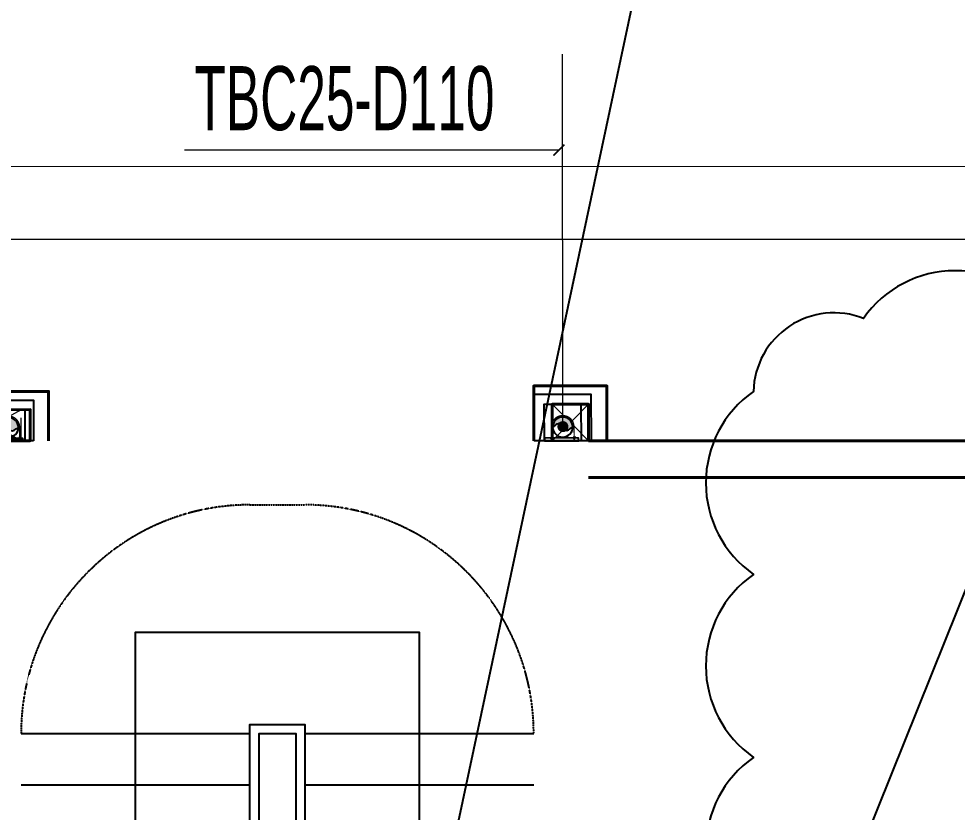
# Model space of a CAD drawing. Header units: millimetres. Extents: x -361340115 to 361596335, y -276742102 to 277032639.
# Drawn here: x 165149 to 170276, y 36136 to 40472 of the extents above; entities that cross this region are included whole.
import ezdxf
from ezdxf.lldxf.tags import DXFTag

# ---------------------------------------------------------------- set-up
doc = ezdxf.new("R2010")
doc.units = ezdxf.units.MM
doc.header["$MEASUREMENT"] = 0
doc.linetypes.add('HIDDEN', pattern=[0.375, 0.25, -0.125])
doc.linetypes.add('Xref_ST_MBDV Cot vach 30.7.2022$0$HIDDEN', pattern=[0.375, 0.25, -0.125])
for name, color, linetype in [('1-CAPLANH', 4, 'Continuous'), ('Hydraulic - Thep V', 9, 'Continuous'), ('NDT text', 231, 'Continuous'), ('Xref_ST_MBDV Cot vach 30.7.2022$0$KT-Net manh', 139, 'Continuous'), ('Xref_ST_MBDV Cot vach 30.7.2022$0$KT-Thay', 7, 'Continuous'), ('ống thông hơi', 31, 'TH')]:
    doc.layers.add(name, color=color, linetype=linetype)
doc.layers.add('A-REVCLOUD', color=7, linetype='Continuous', true_color=0xfa291e)
for name, color, linetype, lineweight in [('AUDIT_I_220808132811-11', 7, 'Continuous', 9), ('KT-Kich thuoc', 159, 'Continuous', 18), ('KT-lomo nuoc', 3, 'HIDDEN', 5), ('KT-Net cat', 1, 'Continuous', 40), ('Text _H2H', 7, 'Continuous', 18)]:
    doc.layers.add(name, color=color, linetype=linetype, lineweight=lineweight)
doc.layers.add('MEP', color=130, linetype='Continuous', plot=False)
doc.styles.add('HBA-DimT', font='ARCHS.SHX', dxfattribs={"width": 0.8})
doc.styles.get("Standard").update_dxf_attribs({"font": 'arial.ttf'})
doc.styles.add('TEXTKT', font='hoatbif.shx', dxfattribs={"width": 0.8})
doc.styles.add('uv-abc', font='uv-abc.shx', dxfattribs={"width": 0.85, "height": 150})
tags = doc.linetypes.add('TH', pattern='A,1143.876301,["TH",Standard,S=466.984787,R=0,X=0,Y=-199.758304],53.151103,-896.638454,1197.027404', length=3290.693262).pattern_tags.tags
tags[4] = DXFTag(74, 10)
doc.dimstyles.new('1-40', dxfattribs={"dimscale": 40, "dimtxt": 5, "dimasz": 1.4, "dimexe": 1.4, "dimexo": 0.5, "dimgap": 0.5, "dimtad": 1, "dimdec": 0, "dimzin": 0, "dimdsep": 46, "dimtxsty": 'TEXTKT', "dimblk": 'ARCHTICK', "dimcen": 1.2, "dimdle": 1.2, "dimclrd": 7, "dimclre": 7, "dimclrt": 7, "dimadec": 0, "dimazin": 0, "dimtfac": 0.04, "dimtdec": 0, "dimtix": 1, "dimtmove": 2, "dimatfit": 3, "dimfxl": 1, "dimtolj": 2, "dimtzin": 0, "dimlwd": 5, "dimlwe": 5, "dimarcsym": 0})
doc.dimstyles.new('HBA_150', dxfattribs={"dimscale": 150, "dimtxt": 2.5, "dimasz": 2, "dimexe": 1, "dimexo": 1, "dimgap": 1, "dimtad": 1, "dimdec": 0, "dimdsep": 46, "dimtxsty": 'HBA-DimT', "dimblk": 'ARCHTICK', "dimcen": 1, "dimdle": 1, "dimclrd": 44, "dimclre": 44, "dimclrt": 256, "dimadec": 1, "dimazin": 2, "dimtfac": 1, "dimtdec": 0, "dimtix": 1, "dimtmove": 1, "dimatfit": 2, "dimldrblk": 'OPEN90', "dimfxl": 4, "dimtolj": 1, "dimtzin": 0, "dimlwd": -1, "dimlwe": -1, "dimarcsym": 0})

# ---------------------------------------------------------------- blocks, each defined once
blk = doc.blocks.new('*U108')
at = {"layer": 'KT-lomo nuoc', "ltscale": 500}
for p, q in [((-294.6, -56.7), (-32.1, 166.9)), ((-326.7, 110.2), (0, 0))]:
    blk.add_line(p, q, dxfattribs=at)
blk.add_lwpolyline([(-294.6, -56.7), (-326.7, 110.2), (-32.1, 166.9), (0, 0)], close=True, dxfattribs=at)
blk = doc.blocks.new('*U109')
at = {"layer": 'KT-lomo nuoc', "ltscale": 500}
for p, q in [((-234.2, 158.6), (0, 0)), ((-196.4, -37.8), (-37.8, 196.4))]:
    blk.add_line(p, q, dxfattribs=at)
blk.add_lwpolyline([(-196.4, -37.8), (-234.2, 158.6), (-37.8, 196.4), (0, 0)], close=True, dxfattribs=at)
blk = doc.blocks.new('A$C0DB07F86')
at = {"layer": 'KT-Net cat', "elevation": 0}
for points in [[(-12300.6, 0.1), (-12300.6, 270.1), (-12900.6, 270), (-12900.6, 0)], [(-9650.6, 0), (-9650.6, 300), (-9250.6, 300), (-9250.6, 0)], [(-12800.6, 0.2), (-12400.6, 0.2), (-12400.6, 170.2), (-12800.6, 170), (-12800.6, 0.2)], [(-9550.6, 0), (-9550.6, 200), (-9350.6, 200), (-9350.6, 0)]]:
    blk.add_lwpolyline(points, dxfattribs=at)
at = {"layer": 'KT-lomo nuoc', "linetype": 'HIDDEN', "xscale": -0.9999999999999997, "rotation": 10.8976534755902}
for name, p in [('*U108', (-12750.6, 0, 0)), ('*U109', (-9550.6, 0, 0))]:
    blk.add_blockref(name, p, dxfattribs=at)
blk = doc.blocks.new('A$C3d8987ab')
at = {"layer": 'A-REVCLOUD', "color": 6, "elevation": -0.1}
blk.add_lwpolyline([(89474.6, -95340.7), (92426.3, -81464.9), (107930, -81464.9)], dxfattribs=at)
at = {"layer": 'A-REVCLOUD', "color": 1, "elevation": 0.2}
blk.add_lwpolyline([(91477.4, -94344.8), (91477.4, -94344.8), (94784.5, -86109.4), (107855.5, -86109.4)], dxfattribs=at)
blk = doc.blocks.new('_ARCHTICK')
at = {"color": 0, "linetype": 'ByBlock', "const_width": 0.15}
blk.add_lwpolyline([(-0.5, -0.5), (0.5, 0.5)], dxfattribs=at)
blk = doc.blocks.new('_Open90')
at = {"color": 0, "linetype": 'ByBlock', "lineweight": -2}
for p, q in [((-0.5, 0.5), (0, 0)), ((0, 0), (-1, 0)), ((0, 0), (-0.5, -0.5))]:
    blk.add_line(p, q, dxfattribs=at)
blk = doc.blocks.new('*U352')
h = blk.add_hatch(color=256)
edge = h.paths.add_edge_path()
edge.add_spline(control_points=[(-55, 0), (-38.9, -12.3), (-7.6, -36.3), (4.2, 39.1), (37.3, 13.6), (55, 0)], knot_values=[0, 0, 0, 0, 58.132459, 112.840763, 176.167011, 176.167011, 176.167011, 176.167011], degree=3, periodic=0)
edge.add_ellipse((0, 0), major_axis=(-38.9, 38.9), ratio=1, start_angle=225.00937, end_angle=315)
edge.add_ellipse((0, 0), major_axis=(-38.9, 38.9), ratio=1, start_angle=315, end_angle=405)
blk.add_circle((0, 0), 55)
blk.add_open_spline([(55, 0), (37.3, 13.6), (4.2, 39.1), (-7.6, -36.3), (-38.9, -12.3), (-55, 0)], degree=3, knots=[0, 0, 0, 0, 63.326248, 118.034553, 176.167011, 176.167011, 176.167011, 176.167011])
at = {"layer": 'Hydraulic - Thep V', "color": 2}
for p, q in [((-66.5, -58.8), (-66, -58.5)), ((-64.1, -61.9), (-64.1, -58.9)), ((-59.1, -61.9), (-59.1, -58.9)), ((-56.7, -58.8), (-57.3, -58.5)), ((56.7, -58.8), (57.2, -58.5)), ((59, -61.9), (59, -58.9)), ((64, -61.9), (64, -58.9)), ((66.4, -58.8), (65.9, -58.5)), ((-66.5, -62), (-66, -62.3)), ((-56.7, -62), (-57.3, -62.3)), ((56.7, -62), (57.2, -62.3)), ((66.4, -62), (65.9, -62.3))]:
    blk.add_line(p, q, dxfattribs=at)
at = {"layer": 'Hydraulic - Thep V', "const_width": 6.72}
blk.add_lwpolyline([(61.5, -79), (61.5, 3.5, 0.40574), (0, 63.2, 0.40574), (-61.6, 3.5), (-61.6, -79)], format="xyb", dxfattribs=at)
at = {"layer": 'Hydraulic - Thep V', "color": 2}
for points in [[(-56.1, -57.5), (-56.1, -58.5), (-67.1, -58.5), (-67.1, -57.5)], [(67, -57.5), (67, -58.5), (56.1, -58.5), (56.1, -57.5)]]:
    blk.add_lwpolyline(points, close=True, dxfattribs=at)
for points in [[(-66.6, -58.9), (-66.6, -61.9)], [(-57.3, -58.5), (-66, -58.5)], [(-56.6, -61.9), (-56.6, -58.9)], [(56.6, -58.9), (56.6, -61.9)], [(65.9, -58.5), (57.2, -58.5)], [(66.5, -61.9), (66.5, -58.9)], [(-57.3, -62.3), (-66, -62.3)], [(-66, -62.3), (-57.3, -62.3)], [(65.9, -62.3), (57.2, -62.3)], [(57.2, -62.3), (65.9, -62.3)]]:
    blk.add_lwpolyline(points, dxfattribs=at)
for centre, radius, start, end in [((-65.4, -60.8), 2.29, 57.08669, 122.91331), ((-61.6, -67.1), 8.65, 73.22135, 106.77865), ((-57.9, -60.8), 2.29, 57.08669, 122.91331), ((57.8, -60.8), 2.29, 57.08669, 122.91331), ((61.5, -67.1), 8.65, 73.22135, 106.77865), ((65.3, -60.8), 2.29, 57.08669, 122.91331), ((-65.4, -60), 2.29, 237.08669, 302.91331), ((-61.6, -53.6), 8.65, 253.22135, 286.77865), ((-57.9, -60), 2.29, 237.08669, 302.91331), ((57.8, -60), 2.29, 237.08669, 302.91331), ((61.5, -53.6), 8.65, 253.22135, 286.77865), ((65.3, -60), 2.29, 237.08669, 302.91331)]:
    blk.add_arc(centre, radius, start, end, dxfattribs=at)
blk = doc.blocks.new('*U353')
h = blk.add_hatch(color=256)
edge = h.paths.add_edge_path()
edge.add_spline(control_points=[(-55, 0), (-38.9, -12.3), (-7.6, -36.3), (4.2, 39.1), (37.3, 13.6), (55, 0)], knot_values=[0, 0, 0, 0, 58.132459, 112.840763, 176.167011, 176.167011, 176.167011, 176.167011], degree=3, periodic=0)
edge.add_ellipse((0, 0), major_axis=(-38.9, 38.9), ratio=1, start_angle=225.0094, end_angle=315)
edge.add_ellipse((0, 0), major_axis=(-38.9, 38.9), ratio=1, start_angle=315, end_angle=405)
blk.add_circle((0, 0), 55)
blk.add_open_spline([(55, 0), (37.3, 13.6), (4.2, 39.1), (-7.6, -36.3), (-38.9, -12.3), (-55, 0)], degree=3, knots=[0, 0, 0, 0, 63.326248, 118.034553, 176.167011, 176.167011, 176.167011, 176.167011])
at = {"layer": 'Hydraulic - Thep V', "color": 2}
for p, q in [((-66.5, -58.8), (-66, -58.5)), ((-66.5, -62), (-66, -62.3)), ((-64.1, -61.9), (-64.1, -58.9)), ((-59.1, -61.9), (-59.1, -58.9)), ((-56.7, -58.8), (-57.3, -58.5)), ((-56.7, -62), (-57.3, -62.3)), ((56.7, -58.8), (57.2, -58.5)), ((56.7, -62), (57.2, -62.3)), ((59, -61.9), (59, -58.9)), ((64, -61.9), (64, -58.9)), ((66.4, -58.8), (65.9, -58.5)), ((66.4, -62), (65.9, -62.3))]:
    blk.add_line(p, q, dxfattribs=at)
at = {"layer": 'Hydraulic - Thep V', "const_width": 6.72}
blk.add_lwpolyline([(61.5, -79), (61.5, 3.5, 0.40574), (0, 63.2, 0.40574), (-61.6, 3.5), (-61.6, -79)], format="xyb", dxfattribs=at)
at = {"layer": 'Hydraulic - Thep V', "color": 2}
for points in [[(-56.1, -57.5), (-56.1, -58.5), (-67.1, -58.5), (-67.1, -57.5)], [(67, -57.5), (67, -58.5), (56.1, -58.5), (56.1, -57.5)]]:
    blk.add_lwpolyline(points, close=True, dxfattribs=at)
for points in [[(-66.6, -58.9), (-66.6, -61.9)], [(-57.3, -58.5), (-66, -58.5)], [(-57.3, -62.3), (-66, -62.3)], [(-66, -62.3), (-57.3, -62.3)], [(-56.6, -61.9), (-56.6, -58.9)], [(56.6, -58.9), (56.6, -61.9)], [(65.9, -58.5), (57.2, -58.5)], [(65.9, -62.3), (57.2, -62.3)], [(57.2, -62.3), (65.9, -62.3)], [(66.5, -61.9), (66.5, -58.9)]]:
    blk.add_lwpolyline(points, dxfattribs=at)
for centre, radius, start, end in [((-65.4, -60.8), 2.29, 57.0867, 122.9133), ((-65.4, -60), 2.29, 237.0867, 302.9133), ((-61.6, -67.1), 8.65, 73.2213, 106.7787), ((-61.6, -53.6), 8.65, 253.2213, 286.7787), ((-57.9, -60.8), 2.29, 57.0867, 122.9133), ((-57.9, -60), 2.29, 237.0867, 302.9133), ((57.8, -60.8), 2.29, 57.0867, 122.9133), ((57.8, -60), 2.29, 237.0867, 302.9133), ((61.5, -67.1), 8.65, 73.2213, 106.7787), ((61.5, -53.6), 8.65, 253.2213, 286.7787), ((65.3, -60.8), 2.29, 57.0867, 122.9133), ((65.3, -60), 2.29, 237.0867, 302.9133)]:
    blk.add_arc(centre, radius, start, end, dxfattribs=at)
blk = doc.blocks.new('EWJRWR')
at = {"extrusion": (1.54584e-19, -1.49429e-06, 1), "elevation": -0.2}
blk.add_lwpolyline([(-47513.3, 136860.2), (-47176.9, 136860.2), (-47177, 136875.2), (-47513.5, 136875.2)], close=True, dxfattribs=at)
at = {"layer": 'NDT text'}
for points in [[(-47108.4, 136860.2), (-47568.4, 136860.2), (-47568.4, 137115.2), (-47108.4, 137115.2)], [(-47163.4, 136860.2), (-47513.4, 136860.2), (-47513.4, 137060.2), (-47163.4, 137060.2)]]:
    blk.add_lwpolyline(points, close=True, dxfattribs=at)
at = {"layer": 'ống thông hơi', "ltscale": 0.6, "extrusion": (0.000642077, -0.063337, 0.997992), "xscale": -1, "rotation": 0.0003954788762872141}
blk.add_blockref('*U352', (-46043.7, 137131.7, -8699.8), dxfattribs=at)
at = {"layer": 'ống thông hơi', "ltscale": 0.6, "extrusion": (0.000642077, -0.063337, 0.997992), "xscale": -1.136363636363638, "yscale": 1.136363636363639, "zscale": 1.136363636363637, "rotation": 0.0003954788762872141}
blk.add_blockref('*U353', (-45875.6, 137140.6, -8699.8), dxfattribs=at)
blk = doc.blocks.new('*U355')
h = blk.add_hatch(color=256)
edge = h.paths.add_edge_path()
edge.add_spline(control_points=[(-55, 0), (-38.9, -12.3), (-7.6, -36.3), (4.2, 39.1), (37.3, 13.6), (55, 0)], knot_values=[0, 0, 0, 0, 58.132459, 112.840763, 176.167011, 176.167011, 176.167011, 176.167011], degree=3, periodic=0)
edge.add_ellipse((0, 0), major_axis=(-38.9, 38.9), ratio=1, start_angle=225.0094, end_angle=315)
edge.add_ellipse((0, 0), major_axis=(-38.9, 38.9), ratio=1, start_angle=315, end_angle=405)
blk.add_circle((0, 0), 55)
blk.add_open_spline([(55, 0), (37.3, 13.6), (4.2, 39.1), (-7.6, -36.3), (-38.9, -12.3), (-55, 0)], degree=3, knots=[0, 0, 0, 0, 63.326248, 118.034553, 176.167011, 176.167011, 176.167011, 176.167011])
at = {"layer": 'Hydraulic - Thep V', "color": 2}
for p, q in [((-66.5, -58.8), (-66, -58.5)), ((-66.5, -62), (-66, -62.3)), ((-64.1, -61.9), (-64.1, -58.9)), ((-59.1, -61.9), (-59.1, -58.9)), ((-56.7, -58.8), (-57.3, -58.5)), ((-56.7, -62), (-57.3, -62.3)), ((56.7, -58.8), (57.2, -58.5)), ((56.7, -62), (57.2, -62.3)), ((59, -61.9), (59, -58.9)), ((64, -61.9), (64, -58.9)), ((66.4, -58.8), (65.9, -58.5)), ((66.4, -62), (65.9, -62.3))]:
    blk.add_line(p, q, dxfattribs=at)
at = {"layer": 'Hydraulic - Thep V', "const_width": 6.72}
blk.add_lwpolyline([(61.5, -79), (61.5, 3.5, 0.40574), (0, 63.2, 0.40574), (-61.6, 3.5), (-61.6, -79)], format="xyb", dxfattribs=at)
at = {"layer": 'Hydraulic - Thep V', "color": 2}
for points in [[(-56.1, -57.5), (-56.1, -58.5), (-67.1, -58.5), (-67.1, -57.5)], [(67, -57.5), (67, -58.5), (56.1, -58.5), (56.1, -57.5)]]:
    blk.add_lwpolyline(points, close=True, dxfattribs=at)
for points in [[(-66.6, -58.9), (-66.6, -61.9)], [(-57.3, -58.5), (-66, -58.5)], [(-57.3, -62.3), (-66, -62.3)], [(-66, -62.3), (-57.3, -62.3)], [(-56.6, -61.9), (-56.6, -58.9)], [(56.6, -58.9), (56.6, -61.9)], [(65.9, -58.5), (57.2, -58.5)], [(65.9, -62.3), (57.2, -62.3)], [(57.2, -62.3), (65.9, -62.3)], [(66.5, -61.9), (66.5, -58.9)]]:
    blk.add_lwpolyline(points, dxfattribs=at)
for centre, radius, start, end in [((-65.4, -60.8), 2.29, 57.0867, 122.9133), ((-65.4, -60), 2.29, 237.0867, 302.9133), ((-61.6, -67.1), 8.65, 73.2213, 106.7787), ((-61.6, -53.6), 8.65, 253.2213, 286.7787), ((-57.9, -60.8), 2.29, 57.0867, 122.9133), ((-57.9, -60), 2.29, 237.0867, 302.9133), ((57.8, -60.8), 2.29, 57.0867, 122.9133), ((57.8, -60), 2.29, 237.0867, 302.9133), ((61.5, -67.1), 8.65, 73.2213, 106.7787), ((61.5, -53.6), 8.65, 253.2213, 286.7787), ((65.3, -60.8), 2.29, 57.0867, 122.9133), ((65.3, -60), 2.29, 237.0867, 302.9133)]:
    blk.add_arc(centre, radius, start, end, dxfattribs=at)
blk = doc.blocks.new('KJRTWETEYE')
at = {"extrusion": (1.51207e-08, -1.49421e-06, 1), "elevation": 0}
blk.add_lwpolyline([(-13513.8, 27071), (-13327.3, 27069.7), (-13327.6, 27084.8), (-13514.1, 27086.1)], close=True, dxfattribs=at)
at = {"layer": 'NDT text', "elevation": 0}
for points in [[(-13258.8, 27070.4), (-13568.8, 27070.4), (-13571.4, 27325.4), (-13261.4, 27325.4)], [(-13313.8, 27069.9), (-13513.8, 27071), (-13515.9, 27271), (-13315.8, 27269.8)]]:
    blk.add_lwpolyline(points, close=True, dxfattribs=at)
at = {"extrusion": (8.38884e-21, -3.39089e-08, 1), "xscale": 0.8675320420405351, "yscale": 0.8675320420405351, "zscale": 0.8675320420405351}
blk.add_blockref('EWJRWR', (24563.3, -91660.2, 0), dxfattribs=at)
at = {"layer": 'ống thông hơi', "ltscale": 0.6, "extrusion": (0.001283, -0.063328, 0.997992), "xscale": -1, "rotation": 0.0003954788748483651}
blk.add_blockref('*U355', (-12861.9, 27356.6, -1732.6), dxfattribs=at)
at = {"layer": 'NDT text', "ltscale": 0.2, "style": 'uv-abc', "width": 0.6}
blk.add_text('TBC25-D110', height=350, dxfattribs=at).set_placement((-15426, 28767.6, 0.3))
at = {"layer": 'Text _H2H', "color": 231}
for points, override in [([(-13413.6, 27147.9, -4341.3), (-13416.5, 29182.4, -4341.3)], {"dimasz": 1.5, "dimtad": 0, "dimldrblk": 'Dot'}), ([(-13434.7, 28658.8, 0.8), (-15479.6, 28658.8, 0.8)], {"dimasz": 1.5, "dimtad": 0, "dimclrd": 7, "dimldrblk": 'ARCHTICK'})]:
    blk.add_leader(points, dimstyle='1-40', override=override, dxfattribs=at)
blk = doc.blocks.new('RKWEWE')
blk.add_blockref('KJRTWETEYE', (181535.1, 11095.2))
at = {"layer": '1-CAPLANH'}
for points in [[(158833.4, 36254, 3.1), (158833.4, 63810.7, 3.1), (184347, 63810.7, 3.1)], [(161455.9, 36298.3, -2.4), (161455.9, 59181.2, -2.4), (179818.5, 59181.2, -2.4)]]:
    blk.add_leader(points, dimstyle='HBA_150', override={"dimgap": 1, "dimtad": 0}, dxfattribs=at)
blk = doc.blocks.new('A$Cd3fdeb23')
blk.add_blockref('RKWEWE', (-181388.2, -20650, 0))
blk.add_blockref('A$C3d8987ab', (-104053.5, 107286.2, 0))

msp = doc.modelspace()

# ---------------------------------------------------------------- linework, layer by layer
at = {"layer": 'AUDIT_I_220808132811-11'}
for points in [[(144612.1, 39263.4), (144612.1, 39363.4, -0.414214), (144912.1, 39663.4), (173079.2, 39665.6, -0.185524), (176763.6, 37904.1, -0.132659), (178279.1, 35012.3, 0.132659)], [(178083.9, 34968.8, 0.132611), (176617.6, 37767.5, 0.066499), (175486.4, 38681.9, 0.137615), (173405.8, 39265.6), (147762.1, 39265.6)]]:
    msp.add_lwpolyline(points, format="xyb", dxfattribs=at)
at = {"layer": 'Defpoints'}
msp.add_lwpolyline([(170763.6, 38834.5, 0.520567), (169763.6, 38834.5, 0.520567), (169162.6, 38435.6, 0.520567), (169162.6, 37435.6, 0.520567), (169162.6, 36435.6, 0.520567), (169162.6, 35435.6, 0.520567), (169162.6, 34435.6, 0.520567), (169162.6, 33407.2, 0.520567), (170162.6, 33407.2, 0.520567), (171162.6, 33407.2, 0.520567)], format="xyb", dxfattribs=at)
at = {"layer": 'KT-Net cat', "elevation": 0}
for points in [[(168262.1, 38165.6), (175212.1, 38165.6)], [(168262.1, 37965.6), (170412.1, 37965.6), (170412.1, 33045.6)]]:
    msp.add_lwpolyline(points, dxfattribs=at)
at = {"layer": 'Xref_ST_MBDV Cot vach 30.7.2022$0$KT-Net manh', "linetype": 'Xref_ST_MBDV Cot vach 30.7.2022$0$HIDDEN'}
msp.add_lwpolyline([(165162.1, 36565.6, -0.414131), (166411.8, 37815.6), (166712.4, 37815.6, -0.414131), (167962.1, 36565.6, -1.000029)], format="xyb", dxfattribs=at)
at = {"layer": 'Xref_ST_MBDV Cot vach 30.7.2022$0$KT-Net manh'}
msp.add_lwpolyline([(165787.1, 35796.5), (165787.1, 36445.6), (165787.1, 36545.6), (165787.1, 37120.5), (167337.1, 37120.5), (167337.1, 34045.6)], dxfattribs=at)
at = {"layer": 'Xref_ST_MBDV Cot vach 30.7.2022$0$KT-Thay', "extrusion": (1.28361e-08, 3.72499e-11, 1)}
for p, q in [((165162.1, 36565.6), (166412.1, 36565.6)), ((166712.1, 36565.6), (167962.1, 36565.6)), ((165162.1, 36285.6), (166412.1, 36285.6)), ((166712.1, 36285.6), (167962.1, 36285.6))]:
    msp.add_line(p, q, dxfattribs=at)
at = {"layer": 'Xref_ST_MBDV Cot vach 30.7.2022$0$KT-Thay'}
for points in [[(166412.1, 36006.5), (166412.1, 36615.6), (166712.1, 36615.6), (166712.1, 33945.6), (166412.1, 33945.6), (166412.1, 35725.6)], [(166462.1, 36017.7), (166462.1, 36565.6), (166662.1, 36565.6), (166662.1, 33995.6), (166462.1, 33995.6), (166462.1, 35736.8)]]:
    msp.add_lwpolyline(points, dxfattribs=at)

# ---------------------------------------------------------------- block references
at = {"layer": 'KT-Kich thuoc', "color": 2}
msp.add_blockref('A$C0DB07F86', (177612.7, 38165.6, 0), dxfattribs=at)
at = {"layer": 'MEP'}
msp.add_blockref('A$C3d8987ab', (77334.7, 127936.3, 0), dxfattribs=at)

# ---------------------------------------------------------------- next in the draw order: block references
msp.add_blockref('A$Cd3fdeb23', (181388.2, 20650, 0), dxfattribs=at)

doc.saveas('drawing.dxf')
